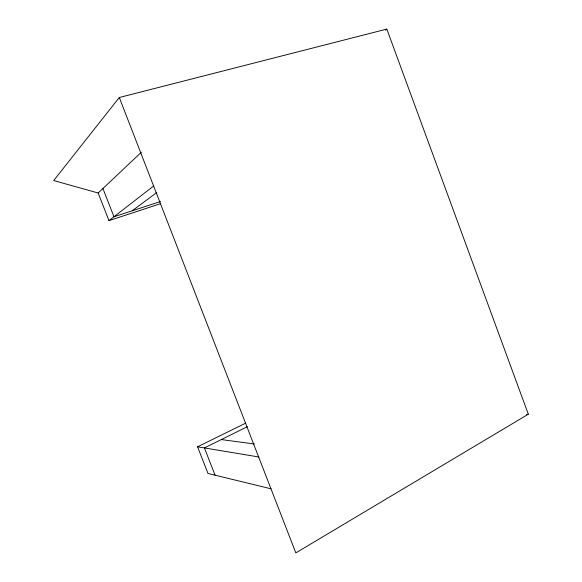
<?xml version="1.0" encoding="UTF-8"?>
<svg xmlns="http://www.w3.org/2000/svg" width="582" height="582" viewBox="0 0 582 582"><rect width="100%" height="100%" fill="white"/><g stroke="black" fill="none" stroke-linecap="round" stroke-linejoin="round"><path stroke-width="0.87" d="M119.303 97.5L295.823 552.9L528.318 414.188L386.812 29.1L119.303 97.5L53.682 180.551L98.154 193.006L108.98 220.629L160.617 203.664M98.154 193.006L141.375 152.208M108.98 220.629L153.728 185.934M132.158 210.808L156.798 192.511M385.342 30.169L386.812 29.1M247.394 426.686L204.406 447.936L215.064 475.181M271.088 488.822L207.992 473.457L197.553 446.794L245.699 423.136M160.494 201.532L113.97 216.759L102.919 188.503M526.623 414.66L528.318 414.188M221.32 439.57L254.378 443.979M197.553 446.794L258.932 457.008"/></g></svg>
